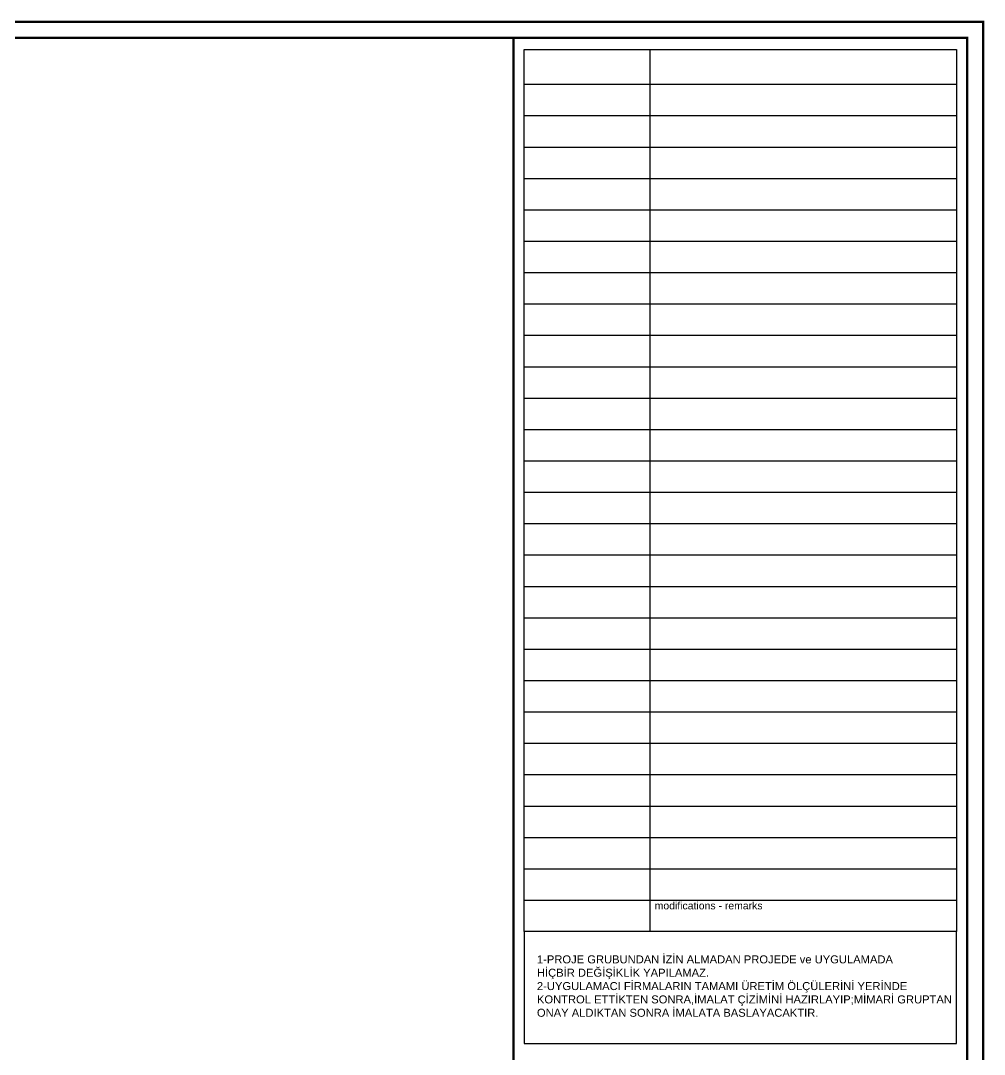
# Model space of a CAD drawing. Header units: millimetres. Extents: x 54215 to 67697, y 23496 to 56611.
# Drawn here: x 57653 to 58559, y 42837 to 43809 of the extents above; entities that cross this region are included whole.
import ezdxf

# ---------------------------------------------------------------- set-up
doc = ezdxf.new("R2010")
doc.units = ezdxf.units.MM
doc.layers.add('t_yazı', color=154, linetype='Continuous', lineweight=25)
doc.styles.add('AT-ARIAL', font='arial.ttf')
doc.styles.get("Standard").update_dxf_attribs({"font": 'arial.ttf'})

msp = doc.modelspace()

# ---------------------------------------------------------------- linework, layer by layer
at = {"color": 250}
for p, q in [((58244.061, 43781.64), (58244.061, 42952.594)), ((58125.988, 43749.1), (58532.389, 43749.1)), ((58125.988, 43719.6), (58532.389, 43719.6)), ((58125.988, 43690.099), (58532.389, 43690.099)), ((58125.988, 43660.599), (58532.389, 43660.599)), ((58125.988, 43631.099), (58532.389, 43631.099)), ((58125.988, 43601.599), (58532.389, 43601.599)), ((58125.988, 43572.099), (58532.389, 43572.099)), ((58125.988, 43542.598), (58532.389, 43542.598)), ((58125.988, 43513.098), (58532.389, 43513.098)), ((58125.988, 43483.598), (58532.389, 43483.598)), ((58125.988, 43454.098), (58532.389, 43454.098)), ((58125.988, 43424.598), (58532.389, 43424.598)), ((58125.988, 43395.097), (58532.389, 43395.097)), ((58125.988, 43365.597), (58532.389, 43365.597)), ((58125.988, 43336.097), (58532.389, 43336.097)), ((58125.988, 43306.597), (58532.389, 43306.597)), ((58125.988, 43277.096), (58532.389, 43277.096)), ((58125.988, 43247.596), (58532.389, 43247.596)), ((58125.988, 43218.096), (58532.389, 43218.096)), ((58125.988, 43188.596), (58532.389, 43188.596)), ((58125.988, 43159.096), (58532.389, 43159.096)), ((58125.988, 43129.595), (58532.389, 43129.595)), ((58125.988, 43100.095), (58532.389, 43100.095)), ((58125.988, 43070.595), (58532.389, 43070.595)), ((58125.988, 43041.095), (58532.389, 43041.095)), ((58125.988, 43011.594), (58532.389, 43011.594)), ((58125.988, 42982.094), (58532.389, 42982.094))]:
    msp.add_line(p, q, dxfattribs=at)
at = {"color": 252, "const_width": 2.135}
for points in [[(58557.476, 42007.826), (55067.754, 42007.826), (55067.754, 43807.826), (58557.476, 43807.826), (58557.476, 42668.777, -0.4142136), (58532.389, 42643.691), (58153.583, 42643.691, 0.4142136), (58143.549, 42633.656), (58143.549, 42389.819, 0.4142136), (58153.583, 42379.784), (58532.389, 42379.784, -0.4142136), (58557.476, 42354.698), (58557.476, 42007.826)], [(58542.424, 42668.777, -0.4142136), (58532.389, 42658.743), (58153.583, 42658.743, 0.4142136), (58128.497, 42633.656), (58128.497, 42389.819, 0.4142136), (58153.583, 42364.732), (58532.389, 42364.732, -0.4142136), (58542.424, 42354.698), (58542.424, 42022.878), (55082.806, 42022.878), (55082.806, 43792.774), (58542.424, 43792.774), (58542.424, 42668.777)]]:
    msp.add_lwpolyline(points, format="xyb", dxfattribs=at)
msp.add_lwpolyline([(58115.953, 42022.878), (58115.953, 43792.774)], dxfattribs=at)
at = {"color": 250}
msp.add_lwpolyline([(58532.389, 42952.594), (58125.988, 42952.594), (58125.988, 43781.64), (58532.389, 43781.64)], close=True, dxfattribs=at)
msp.add_lwpolyline([(58125.988, 42952.594), (58125.988, 42847.231), (58532.389, 42847.231), (58532.389, 42952.594)], dxfattribs=at)

# ---------------------------------------------------------------- texts
at = {"color": 250, "insert": (58137.916, 42901.313), "char_height": 7.52595, "width": 517.45576, "attachment_point": 4}
msp.add_mtext('1-PROJE GRUBUNDAN İZİN ALMADAN PROJEDE ve UYGULAMADA\\PHİÇBİR DEĞİŞİKLİK YAPILAMAZ.\\P2-UYGULAMACI FİRMALARIN TAMAMI ÜRETİM ÖLÇÜLERİNİ YERİNDE \\PKONTROL ETTİKTEN SONRA,İMALAT ÇİZİMİNİ HAZIRLAYIP;MİMARİ GRUPTAN\\PONAY ALDIKTAN SONRA İMALATA BASLAYACAKTIR.', dxfattribs=at)
at = {"layer": 't_yazı', "color": 252, "insert": (58248.624, 42980.483), "char_height": 7.02422, "width": 149.98671, "attachment_point": 1, "style": 'AT-ARIAL'}
msp.add_mtext('modifications - remarks', dxfattribs=at)

doc.saveas('drawing.dxf')
